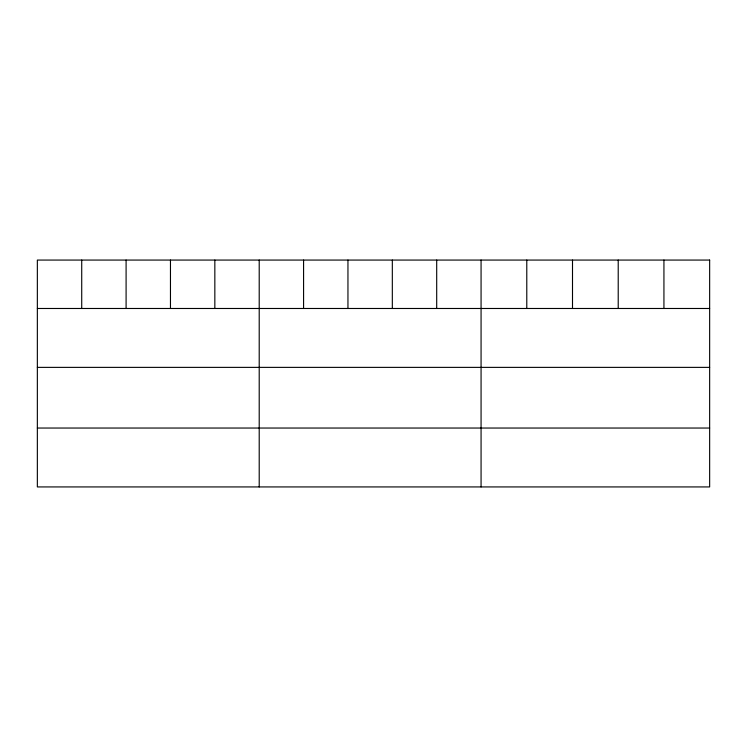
<?xml version="1.0" encoding="UTF-8"?>
<svg xmlns="http://www.w3.org/2000/svg" width="747" height="747" viewBox="0 0 747 747"><rect width="100%" height="100%" fill="white"/><g stroke="black" fill="none" stroke-linecap="round" stroke-linejoin="round"><path stroke-width="1.12" d="M37.35 308.483L709.65 308.483M37.35 367.375L709.65 367.375M37.35 428.04L709.65 428.04M663.934 260.068L663.934 308.483M618.217 260.068L618.217 308.483M572.501 260.068L572.501 308.483M526.784 260.068L526.784 308.483M481.068 260.068L481.068 486.932M436.696 260.068L436.696 308.483M392.324 260.068L392.324 308.483M347.953 260.068L347.953 308.483M303.581 260.068L303.581 308.483M259.209 260.068L259.209 486.932M214.837 260.068L214.837 308.483M170.465 260.068L170.465 308.483M126.094 260.068L126.094 308.483M81.722 260.068L81.722 308.483M709.65 260.068L37.35 260.068L37.35 486.932L709.65 486.932L709.65 260.068"/></g></svg>
